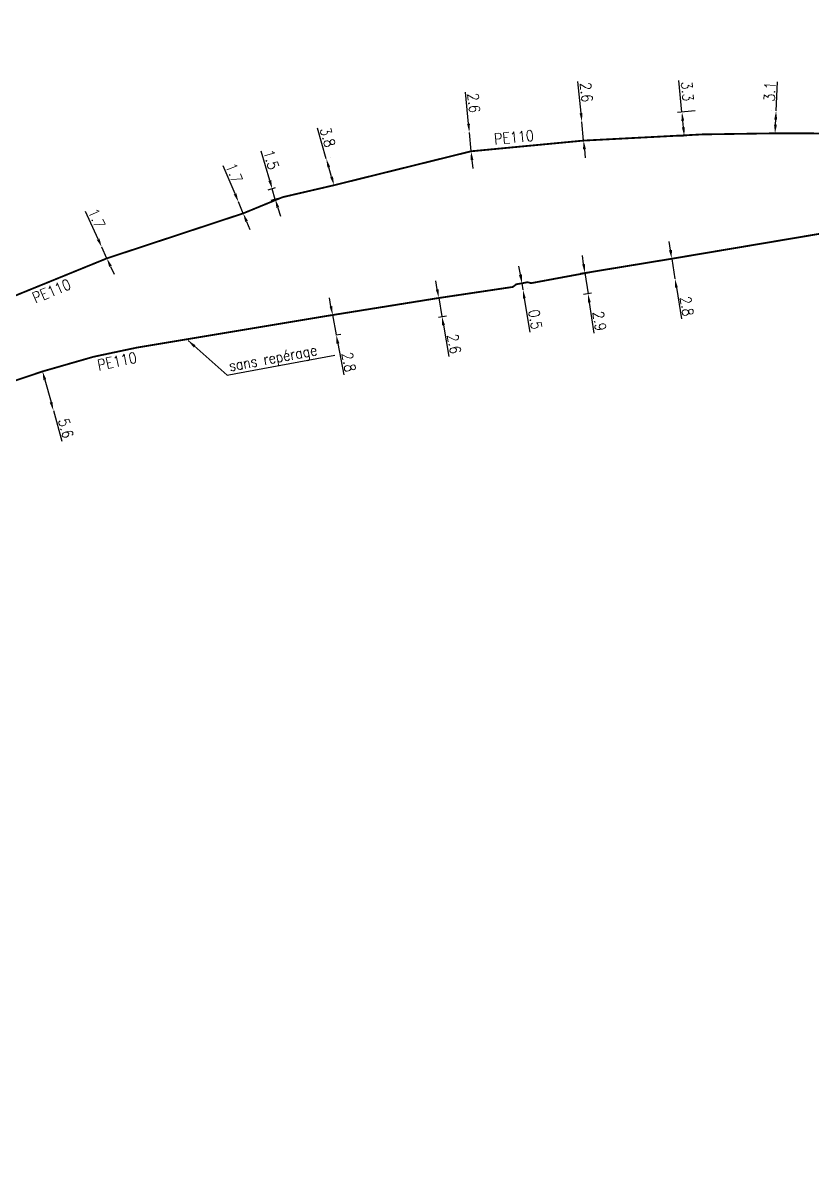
# Model space of a CAD drawing. Header units: millimetres. Extents: x 146997 to 147991, y 130998 to 131775.
# Drawn here: x 147639 to 147747.6, y 130999.9 to 131156.2 of the extents above; entities that cross this region are included whole.
import ezdxf
from ezdxf.enums import TextEntityAlignment as Align

# ---------------------------------------------------------------- set-up
doc = ezdxf.new("R2010")
doc.units = ezdxf.units.MM
doc.header["$PDMODE"] = 34
doc.linetypes.add('L_100_PE', pattern=[14, 10, -1.5, 1, -1.5])
doc.layers.get('Defpoints').update_dxf_attribs({"linetype": 'CONTINUOUS'})
doc.layers.add('L_140', color=3, linetype='CONTINUOUS')
doc.styles.get("Standard").update_dxf_attribs({"font": 'romans.shx', "width": 0.85})
doc.dimstyles.get("Standard").update_dxf_attribs({"dimtxt": 1.5, "dimasz": 1.2, "dimexe": 0.625, "dimexo": 0.625, "dimgap": 0.25, "dimtad": 1, "dimdec": 1, "dimzin": 0, "dimdsep": 46, "dimtxsty": 'Standard', "dimcen": -0.5, "dimadec": 0, "dimazin": 0, "dimtfac": 1, "dimtdec": 1, "dimtmove": 0, "dimatfit": 3, "dimfxl": 0, "dimtolj": 1, "dimtzin": 0, "dimarcsym": 0})

# ---------------------------------------------------------------- blocks, each defined once
blk = doc.blocks.new('*D342')
at = {"layer": 'Defpoints', "color": 0, "linetype": 'Continuous', "transparency": 16777216}
for p in [(147649.85, 131125.33), (147649.85, 131125.33), (147650.55, 131123.79)]:
    blk.add_point(p, dxfattribs=at)
at = {"layer": 'L_140', "color": 0, "linetype": 'Continuous', "lineweight": -2, "transparency": 16777216}
for p, q in [((147649.35, 131126.43), (147647.62, 131130.24)), ((147650.55, 131123.79), (147649.85, 131125.33)), ((147651.05, 131122.69), (147651.55, 131121.6))]:
    blk.add_line(p, q, dxfattribs=at)
at = {"layer": 'L_140', "color": 0, "linetype": 'Continuous', "transparency": 16777216}
for points in [[(147649.54, 131126.51), (147649.17, 131126.34), (147649.85, 131125.33)], [(147651.23, 131122.78), (147650.87, 131122.61), (147650.55, 131123.79)]]:
    blk.add_solid(points, dxfattribs=at)
at = {"layer": 'L_140', "color": 0, "linetype": 'Continuous', "transparency": 16777216, "insert": (147649.15, 131129.29), "char_height": 1.5, "attachment_point": 5, "rotation": 294.4373}
blk.add_mtext('\\A1;1.7', dxfattribs=at)
blk = doc.blocks.new('*D343')
at = {"layer": 'Defpoints', "color": 0, "linetype": 'Continuous', "transparency": 16777216}
for p in [(147668.65, 131131.55), (147668.65, 131131.55), (147669.3, 131129.98)]:
    blk.add_point(p, dxfattribs=at)
at = {"layer": 'L_140', "color": 0, "linetype": 'Continuous', "lineweight": -2, "transparency": 16777216}
for p, q in [((147668.18, 131132.65), (147666.56, 131136.52)), ((147669.3, 131129.98), (147668.65, 131131.55)), ((147669.77, 131128.87), (147670.23, 131127.77))]:
    blk.add_line(p, q, dxfattribs=at)
at = {"layer": 'L_140', "color": 0, "linetype": 'Continuous', "transparency": 16777216}
for points in [[(147668.37, 131132.73), (147668, 131132.58), (147668.65, 131131.55)], [(147669.95, 131128.95), (147669.58, 131128.8), (147669.3, 131129.98)]]:
    blk.add_solid(points, dxfattribs=at)
at = {"layer": 'L_140', "color": 0, "linetype": 'Continuous', "transparency": 16777216, "insert": (147668.06, 131135.53), "char_height": 1.5, "attachment_point": 5, "rotation": 292.7516}
blk.add_mtext('\\A1;1.7', dxfattribs=at)
blk = doc.blocks.new('*D344')
at = {"layer": 'Defpoints', "color": 0, "linetype": 'Continuous', "transparency": 16777216}
for p in [(147673.3, 131133.35), (147674.3, 131133.65), (147674.73, 131132.21)]:
    blk.add_point(p, dxfattribs=at)
at = {"layer": 'L_140', "color": 0, "linetype": 'Continuous', "lineweight": -2, "transparency": 16777216}
for p, q in [((147672.95, 131134.5), (147671.76, 131138.52)), ((147673.7, 131133.47), (147672.7, 131133.17)), ((147673.72, 131131.91), (147673.3, 131133.35)), ((147674.13, 131132.03), (147673.12, 131131.73)), ((147674.07, 131130.76), (147674.41, 131129.61))]:
    blk.add_line(p, q, dxfattribs=at)
at = {"layer": 'L_140', "color": 0, "linetype": 'Continuous', "transparency": 16777216}
for points in [[(147673.15, 131134.56), (147672.76, 131134.44), (147673.3, 131133.35)], [(147674.26, 131130.82), (147673.87, 131130.71), (147673.72, 131131.91)]]:
    blk.add_solid(points, dxfattribs=at)
at = {"layer": 'L_140', "color": 0, "linetype": 'Continuous', "transparency": 16777216, "insert": (147673.15, 131137.37), "char_height": 1.5, "attachment_point": 5, "rotation": 286.5525}
blk.add_mtext('\\A1;1.5', dxfattribs=at)
blk = doc.blocks.new('*D345')
at = {"layer": 'Defpoints', "color": 0, "linetype": 'Continuous', "transparency": 16777216}
for p in [(147680.73, 131137.5), (147680.73, 131137.5), (147681.79, 131133.85)]:
    blk.add_point(p, dxfattribs=at)
at = {"layer": 'L_140', "color": 0, "linetype": 'Continuous', "lineweight": -2, "transparency": 16777216}
for p, q in [((147680.73, 131137.5), (147679.51, 131141.7)), ((147681.33, 131137.67), (147681.33, 131137.67)), ((147681.46, 131135), (147681.07, 131136.35)), ((147682.39, 131134.02), (147682.39, 131134.02))]:
    blk.add_line(p, q, dxfattribs=at)
at = {"layer": 'L_140', "color": 0, "linetype": 'Continuous', "transparency": 16777216}
for points in [[(147681.26, 131136.4), (147680.88, 131136.29), (147680.73, 131137.5)], [(147681.65, 131135.06), (147681.27, 131134.95), (147681.79, 131133.85)]]:
    blk.add_solid(points, dxfattribs=at)
at = {"layer": 'L_140', "color": 0, "linetype": 'Continuous', "transparency": 16777216, "insert": (147680.92, 131140.45), "char_height": 1.5, "attachment_point": 5, "rotation": 286.1911}
blk.add_mtext('\\A1;3.8', dxfattribs=at)
blk = doc.blocks.new('*D346')
at = {"layer": 'Defpoints', "color": 0, "linetype": 'Continuous', "transparency": 16777216}
for p in [(147700.4, 131141.11), (147700.4, 131141.11), (147700.64, 131138.52)]:
    blk.add_point(p, dxfattribs=at)
at = {"layer": 'L_140', "color": 0, "linetype": 'Continuous', "lineweight": -2, "transparency": 16777216}
for p, q in [((147700.29, 131142.3), (147699.87, 131146.65)), ((147699.78, 131141.05), (147699.78, 131141.05)), ((147700.64, 131138.52), (147700.4, 131141.11)), ((147700.02, 131138.46), (147700.02, 131138.46)), ((147700.76, 131137.32), (147700.87, 131136.13))]:
    blk.add_line(p, q, dxfattribs=at)
at = {"layer": 'L_140', "color": 0, "linetype": 'Continuous', "transparency": 16777216}
for points in [[(147700.48, 131142.32), (147700.09, 131142.28), (147700.4, 131141.11)], [(147700.96, 131137.34), (147700.56, 131137.31), (147700.64, 131138.52)]]:
    blk.add_solid(points, dxfattribs=at)
at = {"layer": 'L_140', "color": 0, "linetype": 'Continuous', "transparency": 16777216, "insert": (147701.02, 131145.17), "char_height": 1.5, "attachment_point": 5, "rotation": 275.435}
blk.add_mtext('\\A1;2.6', dxfattribs=at)
blk = doc.blocks.new('*D347')
at = {"layer": 'Defpoints', "color": 0, "linetype": 'Continuous', "transparency": 16777216}
for p in [(147715.87, 131142.58), (147715.87, 131142.58), (147716.12, 131139.99)]:
    blk.add_point(p, dxfattribs=at)
at = {"layer": 'L_140', "color": 0, "linetype": 'Continuous', "lineweight": -2, "transparency": 16777216}
for p, q in [((147715.76, 131143.77), (147715.34, 131148.13)), ((147716.12, 131139.99), (147715.87, 131142.58)), ((147716.23, 131138.8), (147716.34, 131137.6))]:
    blk.add_line(p, q, dxfattribs=at)
at = {"layer": 'L_140', "color": 0, "linetype": 'Continuous', "transparency": 16777216}
for points in [[(147715.96, 131143.79), (147715.56, 131143.75), (147715.87, 131142.58)], [(147716.43, 131138.82), (147716.03, 131138.78), (147716.12, 131139.99)]]:
    blk.add_solid(points, dxfattribs=at)
at = {"layer": 'L_140', "color": 0, "linetype": 'Continuous', "transparency": 16777216, "insert": (147716.49, 131146.64), "char_height": 1.5, "attachment_point": 5, "rotation": 275.435}
blk.add_mtext('\\A1;2.6', dxfattribs=at)
blk = doc.blocks.new('*D348')
at = {"layer": 'Defpoints', "color": 0, "linetype": 'Continuous', "transparency": 16777216}
for p in [(147729.64, 131143.9), (147732.09, 131144.13), (147732.4, 131140.84)]:
    blk.add_point(p, dxfattribs=at)
at = {"layer": 'L_140', "color": 0, "linetype": 'Continuous', "lineweight": -2, "transparency": 16777216}
for p, q in [((147729.64, 131143.9), (147729.23, 131148.25)), ((147731.47, 131144.07), (147729.02, 131143.84)), ((147729.84, 131141.81), (147729.76, 131142.7)), ((147731.78, 131140.79), (147729.33, 131140.56))]:
    blk.add_line(p, q, dxfattribs=at)
at = {"layer": 'L_140', "color": 0, "linetype": 'Continuous', "transparency": 16777216}
for points in [[(147729.95, 131142.72), (147729.56, 131142.69), (147729.64, 131143.9)], [(147730.04, 131141.83), (147729.64, 131141.79), (147729.95, 131140.61)]]:
    blk.add_solid(points, dxfattribs=at)
at = {"layer": 'L_140', "color": 0, "linetype": 'Continuous', "transparency": 16777216, "insert": (147730.38, 131146.77), "char_height": 1.5, "attachment_point": 5, "rotation": 275.397}
blk.add_mtext('\\A1;3.3', dxfattribs=at)
blk = doc.blocks.new('*D349')
at = {"layer": 'Defpoints', "color": 0, "linetype": 'Continuous', "transparency": 16777216}
for p in [(147742.58, 131144.08), (147742.58, 131144.08), (147742.44, 131140.99)]:
    blk.add_point(p, dxfattribs=at)
at = {"layer": 'L_140', "color": 0, "linetype": 'Continuous', "lineweight": -2, "transparency": 16777216}
for p, q in [((147742.58, 131144.08), (147742.76, 131148.09)), ((147741.96, 131144.11), (147741.96, 131144.11)), ((147742.5, 131142.18), (147742.53, 131142.88)), ((147741.82, 131141.01), (147741.82, 131141.01))]:
    blk.add_line(p, q, dxfattribs=at)
at = {"layer": 'L_140', "color": 0, "linetype": 'Continuous', "transparency": 16777216}
for points in [[(147742.33, 131142.89), (147742.73, 131142.87), (147742.58, 131144.08)], [(147742.3, 131142.19), (147742.7, 131142.18), (147742.44, 131140.99)]]:
    blk.add_solid(points, dxfattribs=at)
at = {"layer": 'L_140', "color": 0, "linetype": 'Continuous', "transparency": 16777216, "insert": (147741.7, 131146.73), "char_height": 1.5, "attachment_point": 5, "rotation": 87.4219}
blk.add_mtext('\\A1;3.1', dxfattribs=at)
blk = doc.blocks.new('*D357')
at = {"layer": 'Defpoints', "color": 0, "linetype": 'Continuous', "transparency": 16777216}
for p in [(147641.71, 131108.24), (147643.2, 131102.85), (147643.2, 131102.85)]:
    blk.add_point(p, dxfattribs=at)
at = {"layer": 'L_140', "color": 0, "linetype": 'Continuous', "lineweight": -2, "transparency": 16777216}
for p, q in [((147642.03, 131107.09), (147642.88, 131104)), ((147643.2, 131102.85), (147644.37, 131098.63))]:
    blk.add_line(p, q, dxfattribs=at)
at = {"layer": 'L_140', "color": 0, "linetype": 'Continuous', "transparency": 16777216}
for points in [[(147642.22, 131107.14), (147641.83, 131107.03), (147641.71, 131108.24)], [(147643.07, 131104.05), (147642.69, 131103.95), (147643.2, 131102.85)]]:
    blk.add_solid(points, dxfattribs=at)
at = {"layer": 'L_140', "color": 0, "linetype": 'Continuous', "transparency": 16777216, "insert": (147644.91, 131100.43), "char_height": 1.5, "attachment_point": 5, "rotation": 285.4897}
blk.add_mtext('\\A1;5.6', dxfattribs=at)
blk = doc.blocks.new('*D359')
at = {"layer": 'Defpoints', "color": 0, "linetype": 'Continuous', "transparency": 16777216}
for p in [(147680.93, 131115.89), (147681.44, 131113.14), (147682.1, 131113.26)]:
    blk.add_point(p, dxfattribs=at)
at = {"layer": 'L_140', "color": 0, "linetype": 'Continuous', "lineweight": -2, "transparency": 16777216}
for p, q in [((147681.37, 131117.19), (147681.15, 131118.37)), ((147681.54, 131116), (147682.21, 131116.13)), ((147681.59, 131116.01), (147682.1, 131113.26)), ((147682.05, 131113.25), (147682.72, 131113.38)), ((147682.32, 131112.08), (147683.13, 131107.78))]:
    blk.add_line(p, q, dxfattribs=at)
at = {"layer": 'L_140', "color": 0, "linetype": 'Continuous', "transparency": 16777216}
for points in [[(147681.57, 131117.23), (147681.17, 131117.16), (147681.59, 131116.01)], [(147682.52, 131112.12), (147682.13, 131112.05), (147682.1, 131113.26)]]:
    blk.add_solid(points, dxfattribs=at)
at = {"layer": 'L_140', "color": 0, "linetype": 'Continuous', "transparency": 16777216, "insert": (147683.82, 131109.53), "char_height": 1.5, "attachment_point": 5, "rotation": 280.5591}
blk.add_mtext('\\A1;2.8', dxfattribs=at)
blk = doc.blocks.new('*D360')
at = {"layer": 'Defpoints', "color": 0, "linetype": 'Continuous', "transparency": 16777216}
for p in [(147696.2, 131118.34), (147695.56, 131115.59), (147696.64, 131115.78)]:
    blk.add_point(p, dxfattribs=at)
at = {"layer": 'L_140', "color": 0, "linetype": 'Continuous', "lineweight": -2, "transparency": 16777216}
for p, q in [((147695.99, 131119.52), (147695.79, 131120.7)), ((147696.2, 131118.34), (147696.64, 131115.78)), ((147696.18, 131115.7), (147697.26, 131115.88)), ((147696.85, 131114.59), (147697.6, 131110.29))]:
    blk.add_line(p, q, dxfattribs=at)
at = {"layer": 'L_140', "color": 0, "linetype": 'Continuous', "transparency": 16777216}
for points in [[(147696.19, 131119.55), (147695.79, 131119.49), (147696.2, 131118.34)], [(147697.04, 131114.63), (147696.65, 131114.56), (147696.64, 131115.78)]]:
    blk.add_solid(points, dxfattribs=at)
at = {"layer": 'L_140', "color": 0, "linetype": 'Continuous', "transparency": 16777216, "insert": (147698.31, 131112.02), "char_height": 1.5, "attachment_point": 5, "rotation": 279.857}
blk.add_mtext('\\A1;2.6', dxfattribs=at)
blk = doc.blocks.new('*D361')
at = {"layer": 'Defpoints', "color": 0, "linetype": 'Continuous', "transparency": 16777216}
for p in [(147707.62, 131120.36), (147707.77, 131119.48), (147707.77, 131119.48)]:
    blk.add_point(p, dxfattribs=at)
at = {"layer": 'L_140', "color": 0, "linetype": 'Continuous', "lineweight": -2, "transparency": 16777216}
for p, q in [((147707.42, 131121.55), (147707.22, 131122.73)), ((147707.62, 131120.36), (147707.77, 131119.48)), ((147708.23, 131120.47), (147708.23, 131120.47)), ((147708.38, 131119.58), (147708.38, 131119.58)), ((147707.96, 131118.29), (147708.74, 131113.66))]:
    blk.add_line(p, q, dxfattribs=at)
at = {"layer": 'L_140', "color": 0, "linetype": 'Continuous', "transparency": 16777216}
for points in [[(147707.62, 131121.58), (147707.22, 131121.51), (147707.62, 131120.36)], [(147708.16, 131118.33), (147707.77, 131118.26), (147707.77, 131119.48)]]:
    blk.add_solid(points, dxfattribs=at)
at = {"layer": 'L_140', "color": 0, "linetype": 'Continuous', "transparency": 16777216, "insert": (147709.47, 131115.39), "char_height": 1.5, "attachment_point": 5, "rotation": 279.5212}
blk.add_mtext('\\A1;0.5', dxfattribs=at)
blk = doc.blocks.new('*D362')
at = {"layer": 'Defpoints', "color": 0, "linetype": 'Continuous', "transparency": 16777216}
for p in [(147717.41, 131121.96), (147716.72, 131118.93), (147717.84, 131119.1)]:
    blk.add_point(p, dxfattribs=at)
at = {"layer": 'L_140', "color": 0, "linetype": 'Continuous', "lineweight": -2, "transparency": 16777216}
for p, q in [((147716.11, 131122.98), (147715.94, 131124.17)), ((147716.79, 131121.87), (147715.67, 131121.7)), ((147716.29, 131121.8), (147716.72, 131118.93)), ((147717.22, 131119), (147716.1, 131118.84)), ((147716.9, 131117.74), (147717.54, 131113.48))]:
    blk.add_line(p, q, dxfattribs=at)
at = {"layer": 'L_140', "color": 0, "linetype": 'Continuous', "transparency": 16777216}
for points in [[(147716.31, 131123.01), (147715.92, 131122.95), (147716.29, 131121.8)], [(147717.1, 131117.77), (147716.7, 131117.71), (147716.72, 131118.93)]]:
    blk.add_solid(points, dxfattribs=at)
at = {"layer": 'L_140', "color": 0, "linetype": 'Continuous', "transparency": 16777216, "insert": (147718.3, 131115.17), "char_height": 1.5, "attachment_point": 5, "rotation": 278.5361}
blk.add_mtext('\\A1;2.9', dxfattribs=at)
blk = doc.blocks.new('*D363')
at = {"layer": 'Defpoints', "color": 0, "linetype": 'Continuous', "transparency": 16777216}
for p in [(147728.24, 131123.74), (147728.68, 131120.98), (147728.68, 131120.98)]:
    blk.add_point(p, dxfattribs=at)
at = {"layer": 'L_140', "color": 0, "linetype": 'Continuous', "lineweight": -2, "transparency": 16777216}
for p, q in [((147728.05, 131124.93), (147727.86, 131126.11)), ((147728.24, 131123.74), (147728.68, 131120.98)), ((147728.87, 131119.79), (147729.57, 131115.48))]:
    blk.add_line(p, q, dxfattribs=at)
at = {"layer": 'L_140', "color": 0, "linetype": 'Continuous', "transparency": 16777216}
for points in [[(147728.25, 131124.96), (147727.85, 131124.9), (147728.24, 131123.74)], [(147729.07, 131119.82), (147728.68, 131119.76), (147728.68, 131120.98)]]:
    blk.add_solid(points, dxfattribs=at)
at = {"layer": 'L_140', "color": 0, "linetype": 'Continuous', "transparency": 16777216, "insert": (147730.31, 131117.2), "char_height": 1.5, "attachment_point": 5, "rotation": 279.1552}
blk.add_mtext('\\A1;2.8', dxfattribs=at)

msp = doc.modelspace()

# ---------------------------------------------------------------- linework, layer by layer
at = {"layer": 'L_140', "linetype": 'L_100_PE', "const_width": 0.25, "flags": 128}
msp.add_lwpolyline([(147265.07, 131501.99), (147260.84, 131492.5), (147259.31, 131489.69), (147257.82, 131486.71), (147255.15, 131482.6), (147249.07, 131474.66), (147246.64, 131471.75), (147243.61, 131468.24), (147242.67, 131467.18), (147238.66, 131462.4), (147237.17, 131460.68), (147233.91, 131456.9, 0.051528), (147232.45, 131454.81, 0.14798), (147231.59, 131450.82, -0.004001), (147231.97, 131445.71), (147234.31, 131429.19), (147237.75, 131404.68), (147239.01, 131395.91), (147242.78, 131368.06), (147244.58, 131360.91), (147246.3, 131355.41), (147247.6, 131351.6), (147253.7, 131336.72), (147258.64, 131324.67), (147263.8, 131312.48), (147267.71, 131303.68), (147275.53, 131284.69), (147279.55, 131275.62), (147281.99, 131271.12), (147287.94, 131260.83), (147293.33, 131251.96), (147297.24, 131248.84), (147314.86, 131235.79), (147323.6, 131229.63), (147324.14, 131229.24), (147327.85, 131226.48), (147331.06, 131224.09), (147335.78, 131220.16), (147338.46, 131218.58), (147349.51, 131210.84), (147360.73, 131202.63), (147375.05, 131191.73), (147382.84, 131185.98), (147385.77, 131183.84), (147390.63, 131180.01), (147409.66, 131172.13), (147421.39, 131168.77), (147430.18, 131166.34), (147447.57, 131162.08), (147486.31, 131152.65), (147486.31, 131152.65), (147499.17, 131149.01), (147516.38, 131144), (147541.71, 131137.3), (147547.77, 131135.13), (147557.18, 131130.69), (147562.08, 131127.73), (147582.98, 131112.26), (147586.81, 131109.45), (147591.14, 131106.23), (147595.85, 131104.05), (147598.26, 131103.43), (147601.93, 131103.08), (147604.47, 131103.35), (147606.46, 131104.07), (147607.58, 131104.47), (147608.69, 131104.87), (147613.96, 131107.62), (147619.32, 131110.19), (147636.7, 131118.15), (147650.55, 131123.79), (147669.3, 131129.98), (147674.73, 131132.21), (147681.79, 131133.85), (147700.64, 131138.52), (147716.12, 131139.99), (147732.4, 131140.84), (147742.44, 131140.99), (147759.69, 131140.95), (147777.44, 131141.03), (147786.07, 131141.27), (147789.22, 131141.83), (147807.59, 131144.06), (147811.48, 131144.51), (147819.83, 131145.89), (147827.34, 131147.6), (147836.58, 131150.71), (147840.54, 131151.95), (147841.65, 131153.26), (147842.3, 131155.03), (147841.25, 131159.34), (147838.55, 131168.71), (147837.11, 131173.59), (147832.73, 131186.56), (147831.03, 131191.48), (147829.27, 131195.98), (147827.16, 131200.77), (147820.04, 131217.58), (147818.56, 131221.25)], format="xyb", dxfattribs=at)
msp.add_lwpolyline([(147436.56, 131000), (147437.91, 131002.86), (147440.57, 131008.12), (147441.48, 131009.96), (147446.33, 131019.61), (147449.57, 131023.66), (147454.76, 131026.9), (147465.99, 131032.29), (147486.73, 131041.64), (147505.32, 131050), (147609.08, 131096.21), (147609.78, 131096.51), (147610.52, 131096.83), (147614.24, 131098.45), (147628.31, 131103.75), (147641.71, 131108.24), (147648.7, 131110.25), (147654.69, 131111.52), (147680.93, 131115.89), (147696.2, 131118.34), (147706.38, 131119.86), (147706.86, 131120.23), (147707.62, 131120.36), (147708.41, 131120.51), (147708.89, 131120.38), (147717.41, 131121.96), (147728.24, 131123.74), (147752.74, 131127.87), (147772.16, 131131.29), (147790.38, 131134.13), (147806.64, 131136.83), (147832.98, 131141.28), (147832.98, 131141.28), (147845.95, 131143.45), (147855.24, 131144.04), (147860.77, 131143.73), (147870.19, 131141.49), (147886.86, 131133.57), (147895.27, 131129.09), (147904, 131124.13), (147908.89, 131120.03), (147910.13, 131117.34), (147911.11, 131114.05), (147911.44, 131113)], dxfattribs=at)

# ---------------------------------------------------------------- texts
at = {"layer": 'L_140', "linetype": 'Continuous', "width": 0.85}
for rotation, p in [(5.4348, (147706.54, 131140.45)), (22.1399, (147642.95, 131119.3)), (11.9176, (147651.95, 131109.64))]:
    msp.add_text('PE110', height=1.5, rotation=rotation, dxfattribs=at).set_placement(p, align=Align.MIDDLE)
at = {"layer": 'L_140', "linetype": 'Continuous', "insert": (147667.21, 131109.71), "char_height": 1.5, "attachment_point": 1, "rotation": 10.5783}
msp.add_mtext('\\A1;sans repérage', dxfattribs=at)

# ---------------------------------------------------------------- dimensions: what is measured, and where the dimension line sits
at = {"layer": 'L_140', "linetype": 'Continuous'}
for base, p1, p2, angle, picture, middle in [((147715.87, 131142.58), (147716.12, 131139.99), (147715.87, 131142.58), 275.435, '*D347', (147715.49, 131146.55)), ((147729.64, 131143.9), (147732.4, 131140.84), (147732.09, 131144.13), 275.397, '*D348', (147729.38, 131146.67)), ((147742.58, 131144.08), (147742.44, 131140.99), (147742.58, 131144.08), 267.4219, '*D349', (147742.7, 131146.68)), ((147700.4, 131141.11), (147700.64, 131138.52), (147700.4, 131141.11), 275.435, '*D346', (147700.02, 131145.07)), ((147680.73, 131137.5), (147681.79, 131133.85), (147680.73, 131137.5), 286.1911, '*D345', (147679.96, 131140.17)), ((147673.3, 131133.35), (147674.73, 131132.21), (147674.3, 131133.65), 286.5525, '*D344', (147672.19, 131137.08)), ((147668.65, 131131.55), (147669.3, 131129.98), (147668.65, 131131.55), 292.7516, '*D343', (147667.14, 131135.14)), ((147649.85, 131125.33), (147650.55, 131123.79), (147649.85, 131125.33), 294.4373, '*D342', (147648.24, 131128.88)), ((147728.68, 131120.98), (147728.24, 131123.74), (147728.68, 131120.98), 99.1552, '*D363', (147729.32, 131117.04)), ((147716.72, 131118.93), (147717.41, 131121.96), (147717.84, 131119.1), 98.5361, '*D362', (147717.31, 131115.02)), ((147696.64, 131115.78), (147696.2, 131118.34), (147695.56, 131115.59), 99.857, '*D360', (147697.32, 131111.85)), ((147682.1, 131113.26), (147680.93, 131115.89), (147681.44, 131113.14), 100.5591, '*D359', (147682.83, 131109.34)), ((147643.2, 131102.85), (147641.71, 131108.24), (147643.2, 131102.85), 105.4897, '*D357', (147643.95, 131100.16))]:
    dim = msp.add_linear_dim(base=base, p1=p1, p2=p2, angle=angle, dimstyle='Standard', dxfattribs=at)
    dim.commit()
    dim.dimension.update_dxf_attribs({"geometry": picture, "text_midpoint": middle, "dimtype": 160})
dim = msp.add_linear_dim(base=(147707.77, 131119.48), p1=(147707.62, 131120.36), p2=(147707.77, 131119.48), angle=99.5212, text='0.5', dimstyle='Standard', dxfattribs=at)
dim.commit()
dim.dimension.update_dxf_attribs({"geometry": '*D361', "text_midpoint": (147708.48, 131115.22), "dimtype": 160})

# ---------------------------------------------------------------- leaders
at = {"layer": 'L_140', "linetype": 'Continuous', "annotation_type": 0, "has_hookline": 1, "hookline_direction": 0, "text_width": 13.6, "horizontal_direction": (0.983005, 0.183579, 0)}
msp.add_leader([(147661.72, 131112.48), (147667.11, 131107.73), (147668.29, 131107.95)], dimstyle='Standard', override={"dimgap": 0.25, "dimtad": 1}, dxfattribs=at)

doc.saveas('drawing.dxf')
